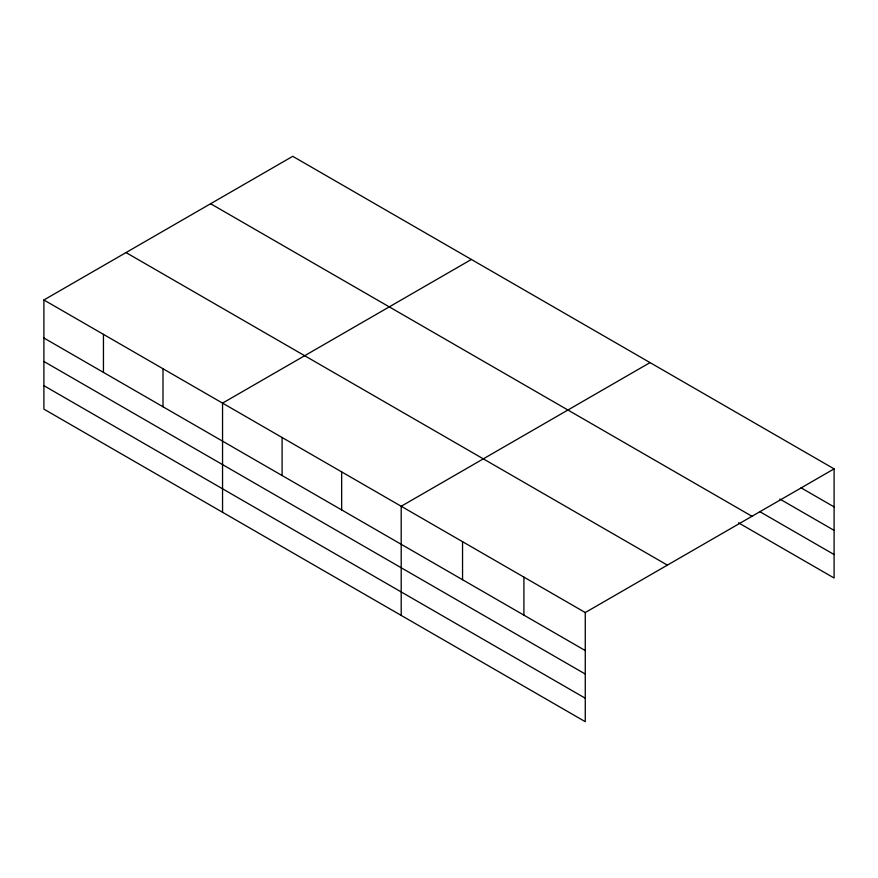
<?xml version="1.0" encoding="UTF-8"?>
<svg xmlns="http://www.w3.org/2000/svg" width="878" height="878" viewBox="0 0 878 878"><rect width="100%" height="100%" fill="white"/><g stroke="black" fill="none" stroke-linecap="round" stroke-linejoin="round"><path stroke-width="1.32" d="M43.9 299.98L585.264 612.537L585.264 721.683L43.9 409.126L43.9 299.98L292.736 156.317L834.1 468.874L834.1 578.02L738.53 522.838M471.387 259.46L222.551 403.123L222.551 512.269M650.038 362.603L401.202 506.266L401.202 615.412M585.264 612.537L834.1 468.874M801.065 487.828L834.1 506.902M779.829 499.033L834.1 530.367M759.766 511.633L834.1 554.545M210.621 203.729L751.985 516.286M126.015 252.568L667.379 565.125M43.9 338.008L585.264 650.565M43.9 361.473L585.264 674.03M43.9 385.661L585.264 698.208M523.914 577.109L523.914 615.138M462.552 541.693L462.552 579.71M341.652 471.892L341.652 509.909M282.101 437.507L282.101 475.536M163.001 368.749L163.001 406.766M103.45 334.364L103.45 372.382"/></g></svg>
